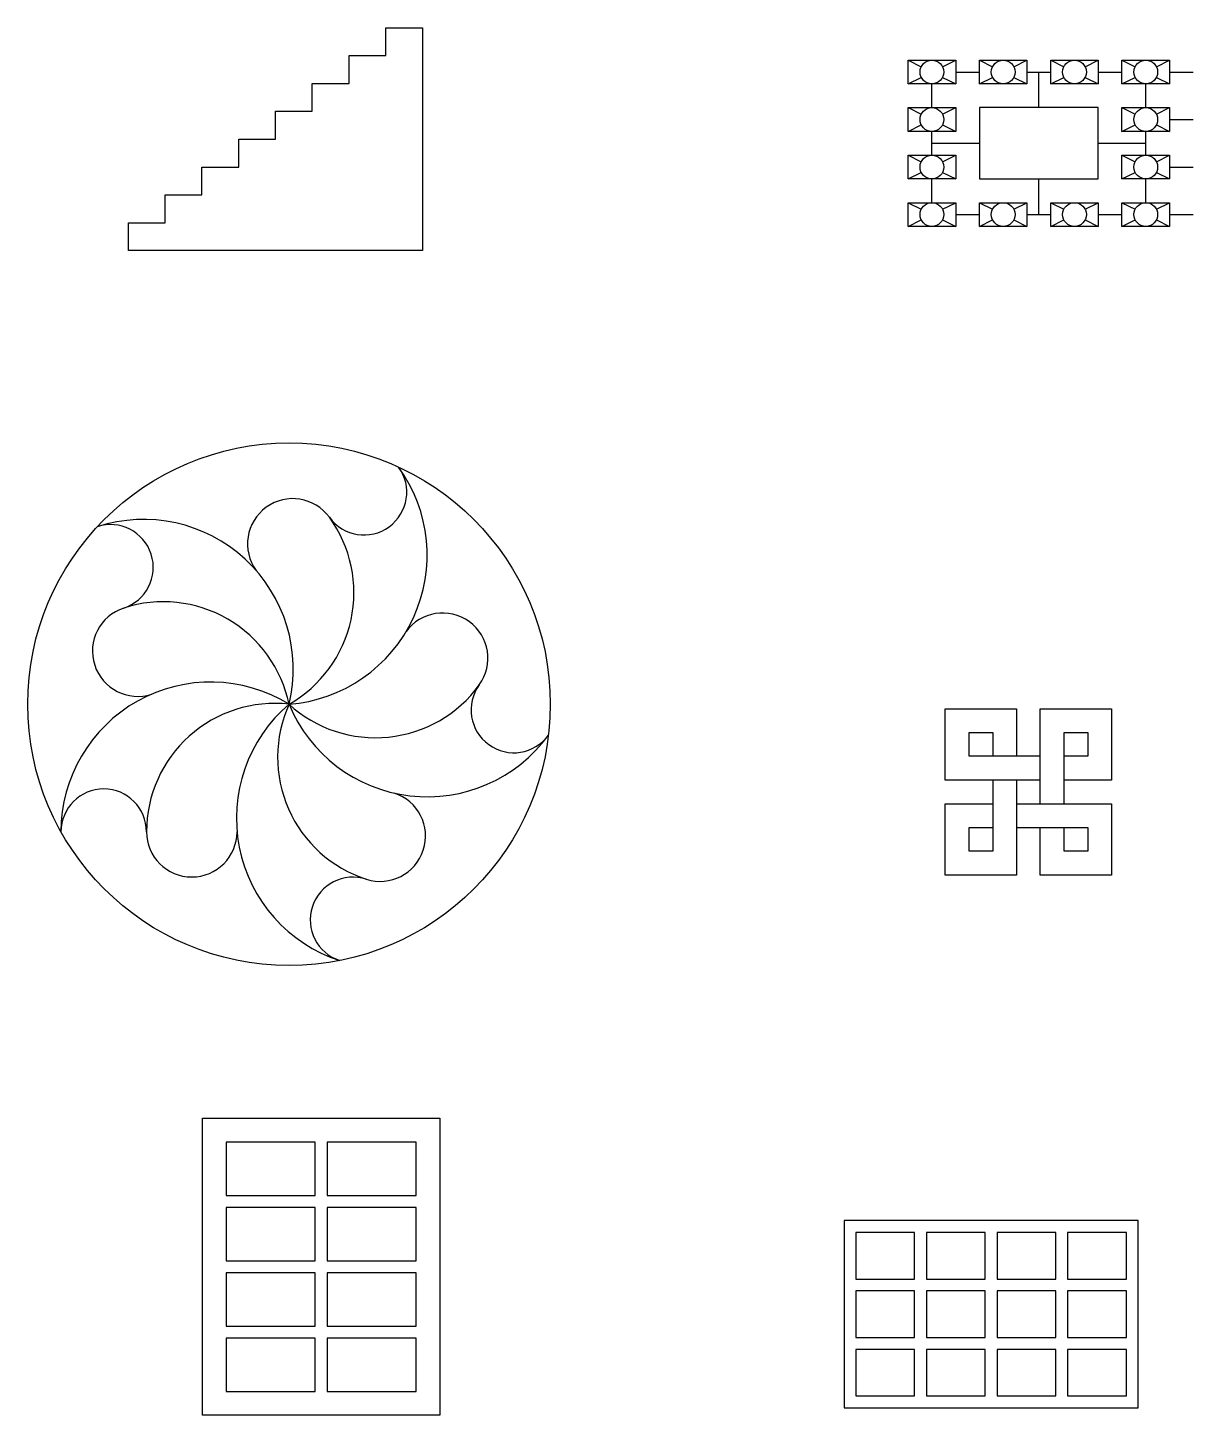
# Model space of a CAD drawing. Header units: millimetres. Extents: x 259 to 750, y 2333 to 2917.
import ezdxf

# ---------------------------------------------------------------- set-up
doc = ezdxf.new("R2010")
doc.units = ezdxf.units.MM

# ---------------------------------------------------------------- blocks, each defined once
blk = doc.blocks.new('*U5')
blk.add_arc((0, 9.52), 19.05, 180, 0)
blk = doc.blocks.new('*U6')
at = {"color": 0, "linetype": 'ByBlock', "lineweight": -2, "transparency": 16777216}
for p, rotation in [((364.97, 2707.63), 216), ((439.26, 2659.49), 144), ((296.24, 2651.86), 288), ((416.43, 2573.97), 71.99999999999999)]:
    blk.add_blockref('*U5', p, dxfattribs=dict(at, rotation=rotation))
blk.add_blockref('*U5', (328.04, 2569.25), dxfattribs=at)
blk = doc.blocks.new('*U8')
for p, q in [((5, 20), (5, -10)), ((15, 20), (15, -20)), ((-15, -20), (-15, 10)), ((-15, 10), (5, 10)), ((-5, -10), (-5, 0)), ((-5, 0), (5, 0)), ((5, -10), (-5, -10)), ((15, -20), (-15, -20))]:
    blk.add_line(p, q)
blk = doc.blocks.new('*U9')
at = {"color": 0, "linetype": 'ByBlock', "lineweight": -2, "transparency": 16777216}
for p, rotation in [((665.22, 2713.47), 270), ((700.22, 2708.47), 180), ((695.22, 2673.47), 89.99999999999997)]:
    blk.add_blockref('*U8', p, dxfattribs=dict(at, rotation=rotation))
blk.add_blockref('*U8', (660.22, 2678.47), dxfattribs=at)
blk = doc.blocks.new('*U10')
blk.add_lwpolyline([(-18.75, -11.25), (18.75, -11.25), (18.75, 11.25), (-18.75, 11.25)], close=True)
blk = doc.blocks.new('*U11')
at = {"color": 0, "linetype": 'ByBlock', "lineweight": -2, "transparency": 16777216}
for p in [(0, 82.5), (42.5, 82.5), (0, 55), (42.5, 55), (0, 27.5), (42.5, 27.5), (0, 0), (42.5, 0)]:
    blk.add_blockref('*U10', p, dxfattribs=at)
blk = doc.blocks.new('*U15')
blk.add_lwpolyline([(-12.35, -9.8), (12.35, -9.8), (12.35, 9.8), (-12.35, 9.8)], close=True)
blk = doc.blocks.new('*U16')
at = {"color": 0, "linetype": 'ByBlock', "lineweight": -2, "transparency": 16777216}
for p in [(0, 49.2), (29.7, 49.2), (59.4, 49.2), (89.1, 49.2), (0, 24.6), (29.7, 24.6), (59.4, 24.6), (89.1, 24.6), (0, 0), (29.7, 0), (59.4, 0), (89.1, 0)]:
    blk.add_blockref('*U15', p, dxfattribs=at)

msp = doc.modelspace()

# ---------------------------------------------------------------- linework, layer by layer
for p, q in [((409.71, 2905.46), (409.71, 2917.19)), ((409.71, 2917.19), (425.19, 2917.19)), ((425.19, 2917.19), (425.19, 2823.39)), ((394.24, 2893.74), (394.24, 2905.46)), ((394.24, 2905.46), (409.71, 2905.46)), ((629.6, 2903.55), (635.12, 2900.79)), ((644.07, 2900.79), (649.6, 2903.55)), ((659.6, 2903.55), (665.12, 2900.79)), ((674.07, 2900.79), (679.6, 2903.55)), ((689.6, 2903.55), (695.12, 2900.79)), ((704.07, 2900.79), (709.6, 2903.55)), ((719.6, 2903.55), (725.12, 2900.79)), ((734.07, 2900.79), (739.6, 2903.55)), ((649.6, 2898.55), (659.6, 2898.55)), ((679.6, 2898.55), (689.6, 2898.55)), ((684.6, 2883.55), (684.6, 2898.55)), ((709.6, 2898.55), (719.6, 2898.55)), ((739.6, 2898.55), (749.6, 2898.55)), ((378.76, 2882.01), (378.76, 2893.74)), ((378.76, 2893.74), (394.24, 2893.74)), ((629.6, 2893.55), (635.12, 2896.31)), ((639.6, 2883.55), (639.6, 2893.55)), ((644.07, 2896.31), (649.6, 2893.55)), ((659.6, 2893.55), (665.12, 2896.31)), ((674.07, 2896.31), (679.6, 2893.55)), ((689.6, 2893.55), (695.12, 2896.31)), ((704.07, 2896.31), (709.6, 2893.55)), ((719.6, 2893.55), (725.12, 2896.31)), ((729.6, 2883.55), (729.6, 2893.55)), ((734.07, 2896.31), (739.6, 2893.55)), ((363.29, 2870.29), (363.29, 2882.01)), ((363.29, 2882.01), (378.76, 2882.01)), ((629.6, 2883.55), (635.12, 2880.79)), ((644.07, 2880.79), (649.6, 2883.55)), ((719.6, 2883.55), (725.12, 2880.79)), ((734.07, 2880.79), (739.6, 2883.55)), ((629.6, 2873.55), (635.12, 2876.31)), ((639.6, 2863.55), (639.6, 2873.55)), ((644.07, 2876.31), (649.6, 2873.55)), ((719.6, 2873.55), (725.12, 2876.31)), ((729.6, 2863.55), (729.6, 2873.55)), ((734.07, 2876.31), (739.6, 2873.55)), ((739.6, 2878.55), (749.6, 2878.55)), ((347.81, 2858.56), (347.81, 2870.29)), ((347.81, 2870.29), (363.29, 2870.29)), ((639.6, 2868.55), (659.6, 2868.55)), ((709.6, 2868.55), (729.6, 2868.55)), ((629.6, 2863.55), (635.12, 2860.79)), ((644.07, 2860.79), (649.6, 2863.55)), ((719.6, 2863.55), (725.12, 2860.79)), ((734.07, 2860.79), (739.6, 2863.55)), ((332.34, 2846.84), (332.34, 2858.56)), ((332.34, 2858.56), (347.81, 2858.56)), ((629.6, 2853.55), (635.12, 2856.31)), ((644.07, 2856.31), (649.6, 2853.55)), ((719.6, 2853.55), (725.12, 2856.31)), ((734.07, 2856.31), (739.6, 2853.55)), ((739.6, 2858.55), (749.6, 2858.55)), ((639.6, 2843.55), (639.6, 2853.55)), ((684.6, 2838.55), (684.6, 2853.55)), ((729.6, 2843.55), (729.6, 2853.55)), ((316.86, 2835.11), (316.86, 2846.84)), ((316.86, 2846.84), (332.34, 2846.84)), ((629.6, 2843.55), (635.12, 2840.79)), ((644.07, 2840.79), (649.6, 2843.55)), ((649.6, 2838.55), (659.6, 2838.55)), ((659.6, 2843.55), (665.12, 2840.79)), ((674.07, 2840.79), (679.6, 2843.55)), ((679.6, 2838.55), (689.6, 2838.55)), ((689.6, 2843.55), (695.12, 2840.79)), ((704.07, 2840.79), (709.6, 2843.55)), ((709.6, 2838.55), (719.6, 2838.55)), ((719.6, 2843.55), (725.12, 2840.79)), ((734.07, 2840.79), (739.6, 2843.55)), ((739.6, 2838.55), (749.6, 2838.55)), ((301.39, 2823.39), (301.39, 2835.11)), ((301.39, 2835.11), (316.86, 2835.11)), ((629.6, 2833.55), (635.12, 2836.31)), ((644.07, 2836.31), (649.6, 2833.55)), ((659.6, 2833.55), (665.12, 2836.31)), ((674.07, 2836.31), (679.6, 2833.55)), ((689.6, 2833.55), (695.12, 2836.31)), ((704.07, 2836.31), (709.6, 2833.55)), ((719.6, 2833.55), (725.12, 2836.31)), ((734.07, 2836.31), (739.6, 2833.55)), ((425.19, 2823.39), (301.39, 2823.39))]:
    msp.add_line(p, q)
for points in [[(629.6, 2903.55), (649.6, 2903.55), (649.6, 2893.55), (629.6, 2893.55)], [(659.6, 2903.55), (679.6, 2903.55), (679.6, 2893.55), (659.6, 2893.55)], [(689.6, 2903.55), (709.6, 2903.55), (709.6, 2893.55), (689.6, 2893.55)], [(719.6, 2903.55), (739.6, 2903.55), (739.6, 2893.55), (719.6, 2893.55)], [(629.6, 2883.55), (649.6, 2883.55), (649.6, 2873.55), (629.6, 2873.55)], [(659.6, 2853.55), (709.6, 2853.55), (709.6, 2883.55), (659.6, 2883.55)], [(719.6, 2883.55), (739.6, 2883.55), (739.6, 2873.55), (719.6, 2873.55)], [(629.6, 2863.55), (649.6, 2863.55), (649.6, 2853.55), (629.6, 2853.55)], [(719.6, 2863.55), (739.6, 2863.55), (739.6, 2853.55), (719.6, 2853.55)], [(629.6, 2843.55), (649.6, 2843.55), (649.6, 2833.55), (629.6, 2833.55)], [(659.6, 2843.55), (679.6, 2843.55), (679.6, 2833.55), (659.6, 2833.55)], [(689.6, 2843.55), (709.6, 2843.55), (709.6, 2833.55), (689.6, 2833.55)], [(719.6, 2843.55), (739.6, 2843.55), (739.6, 2833.55), (719.6, 2833.55)], [(332.53, 2458.15), (432.53, 2458.15), (432.53, 2333.15), (332.53, 2333.15)], [(602.63, 2336.29), (726.43, 2336.29), (726.43, 2415.09), (602.63, 2415.09)]]:
    msp.add_lwpolyline(points, close=True)
for centre, radius in [((639.6, 2898.55), 5), ((669.6, 2898.55), 5), ((699.6, 2898.55), 5), ((729.6, 2898.55), 5), ((639.6, 2878.55), 5), ((729.6, 2878.55), 5), ((639.6, 2858.55), 5), ((729.6, 2858.55), 5), ((639.6, 2838.55), 5), ((669.6, 2838.55), 5), ((699.6, 2838.55), 5), ((729.6, 2838.55), 5), ((368.99, 2632.44), 109.98)]:
    msp.add_circle(centre, radius)
for centre, radius, start, end in [((364.14, 2695.25), 63, 274.41186, 36), ((400.55, 2721.7), 18, 216, 36), ((307.75, 2647.24), 63, 346.41186, 108), ((342.3, 2679.38), 54, 299.62063, 36), ((293.84, 2690.04), 18, 288, 108), ((316.09, 2621.56), 54, 11.62063, 108), ((335.99, 2578.77), 63, 58.41186, 180), ((405.39, 2672.33), 54, 227.62063, 324), ((463.63, 2630.01), 18, 144, 324), ((362.99, 2578.77), 54, 83.62063, 180), ((409.83, 2584.47), 63, 130.41186, 252), ((418.17, 2610.15), 54, 155.62063, 252), ((427.23, 2656.46), 63, 202.41186, 324), ((290.99, 2578.77), 18, 0, 180), ((395.92, 2541.67), 18, 72, 252)]:
    msp.add_arc(centre, radius, start, end)

# ---------------------------------------------------------------- block references
for name, p in [('*U6', (0, 0)), ('*U9', (0, -97.94)), ('*U11', (361.28, 2354.4)), ('*U16', (619.98, 2351.09))]:
    msp.add_blockref(name, p)

doc.saveas('drawing.dxf')
